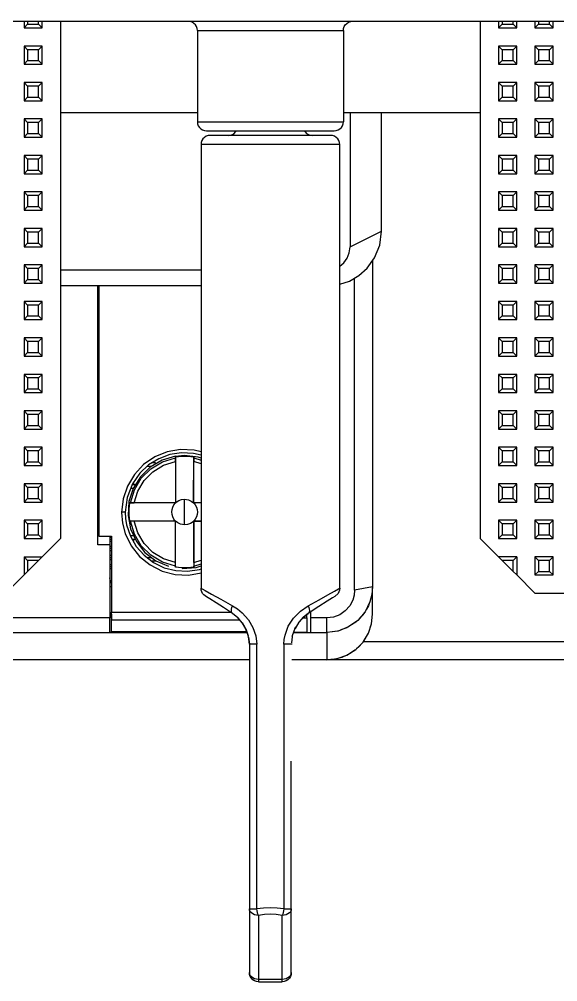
# Model space of a CAD drawing. Header units: millimetres. Extents: x 0 to 149, y 0 to 235.
# Drawn here: x 84.7 to 114.3, y 0 to 52.8 of the extents above; entities that cross this region are included whole.
import ezdxf

# ---------------------------------------------------------------- set-up
doc = ezdxf.new("R2010")
doc.units = ezdxf.units.MM

# ---------------------------------------------------------------- blocks, each defined once
blk = doc.blocks.new('CHINT_eff9f46a43ee547783ba41a7551f6a23_FACE_0')
at = {"color": 7, "linetype": 'CONTINUOUS', "true_color": 0x40d9ff}
for p, q in [((85, 52.65), (85, 52.3)), ((85.2, 52.5), (85, 52.3)), ((85, 52.3), (86, 52.3)), ((85.2, 52.65), (85.2, 52.5)), ((85.2, 52.5), (85.8, 52.5)), ((85.8, 52.5), (85.8, 52.65)), ((85.8, 52.5), (86, 52.3)), ((86, 52.3), (86, 52.65)), ((111, 52.65), (111, 52.3)), ((111.2, 52.5), (111, 52.3)), ((111, 52.3), (112, 52.3)), ((111.2, 52.65), (111.2, 52.5)), ((111.2, 52.5), (111.8, 52.5)), ((111.8, 52.5), (111.8, 52.65)), ((111.8, 52.5), (112, 52.3)), ((112, 52.3), (112, 52.65)), ((113, 52.65), (113, 52.3)), ((113.2, 52.5), (113, 52.3)), ((113, 52.3), (114, 52.3)), ((113.2, 52.65), (113.2, 52.5)), ((113.2, 52.5), (113.8, 52.5)), ((113.8, 52.5), (113.8, 52.65)), ((113.8, 52.5), (114, 52.3)), ((114, 52.3), (114, 52.65)), ((94.5, 52.15), (94.5, 47.15)), ((102.5, 52.15), (102.5, 47.15)), ((85.2, 51.1), (85, 51.3)), ((85, 51.3), (85, 50.3)), ((86, 51.3), (85, 51.3)), ((85.8, 51.1), (86, 51.3)), ((86, 50.3), (86, 51.3)), ((111.2, 51.1), (111, 51.3)), ((111, 51.3), (111, 50.3)), ((112, 51.3), (111, 51.3)), ((111.8, 51.1), (112, 51.3)), ((112, 50.3), (112, 51.3)), ((113.2, 51.1), (113, 51.3)), ((113, 51.3), (113, 50.3)), ((114, 51.3), (113, 51.3)), ((113.8, 51.1), (114, 51.3)), ((114, 50.3), (114, 51.3)), ((85.8, 51.1), (85.2, 51.1)), ((85.2, 51.1), (85.2, 50.5)), ((85.8, 50.5), (85.8, 51.1)), ((111.2, 51.1), (111.2, 50.5)), ((111.8, 51.1), (111.2, 51.1)), ((111.8, 50.5), (111.8, 51.1)), ((113.8, 51.1), (113.2, 51.1)), ((113.2, 51.1), (113.2, 50.5)), ((113.8, 50.5), (113.8, 51.1)), ((85.2, 50.5), (85, 50.3)), ((85, 50.3), (86, 50.3)), ((85.2, 50.5), (85.8, 50.5)), ((85.8, 50.5), (86, 50.3)), ((111.2, 50.5), (111, 50.3)), ((111, 50.3), (112, 50.3)), ((111.2, 50.5), (111.8, 50.5)), ((111.8, 50.5), (112, 50.3)), ((113.2, 50.5), (113, 50.3)), ((113, 50.3), (114, 50.3)), ((113.2, 50.5), (113.8, 50.5)), ((113.8, 50.5), (114, 50.3)), ((85.2, 49.1), (85, 49.3)), ((85, 49.3), (85, 48.3)), ((86, 49.3), (85, 49.3)), ((85.8, 49.1), (85.2, 49.1)), ((85.2, 49.1), (85.2, 48.5)), ((85.8, 49.1), (86, 49.3)), ((85.8, 48.5), (85.8, 49.1)), ((86, 48.3), (86, 49.3)), ((111.2, 49.1), (111, 49.3)), ((111, 49.3), (111, 48.3)), ((112, 49.3), (111, 49.3)), ((111.2, 49.1), (111.2, 48.5)), ((111.8, 49.1), (111.2, 49.1)), ((111.8, 49.1), (112, 49.3)), ((111.8, 48.5), (111.8, 49.1)), ((112, 48.3), (112, 49.3)), ((113.2, 49.1), (113, 49.3)), ((113, 49.3), (113, 48.3)), ((114, 49.3), (113, 49.3)), ((113.8, 49.1), (113.2, 49.1)), ((113.2, 49.1), (113.2, 48.5)), ((113.8, 49.1), (114, 49.3)), ((113.8, 48.5), (113.8, 49.1)), ((114, 48.3), (114, 49.3)), ((85.2, 48.5), (85, 48.3)), ((85, 48.3), (86, 48.3)), ((85.2, 48.5), (85.8, 48.5)), ((85.8, 48.5), (86, 48.3)), ((111.2, 48.5), (111, 48.3)), ((111, 48.3), (112, 48.3)), ((111.2, 48.5), (111.8, 48.5)), ((111.8, 48.5), (112, 48.3)), ((113.2, 48.5), (113, 48.3)), ((113, 48.3), (114, 48.3)), ((113.2, 48.5), (113.8, 48.5)), ((113.8, 48.5), (114, 48.3)), ((87, 47.65), (94.5, 47.65)), ((102.5, 47.65), (110, 47.65)), ((85.2, 47.1), (85, 47.3)), ((85, 47.3), (85, 46.3)), ((86, 47.3), (85, 47.3)), ((85.8, 47.1), (85.2, 47.1)), ((85.2, 47.1), (85.2, 46.5)), ((85.8, 47.1), (86, 47.3)), ((85.8, 46.5), (85.8, 47.1)), ((86, 46.3), (86, 47.3)), ((111.2, 47.1), (111, 47.3)), ((111, 47.3), (111, 46.3)), ((112, 47.3), (111, 47.3)), ((111.2, 47.1), (111.2, 46.5)), ((111.8, 47.1), (111.2, 47.1)), ((111.8, 47.1), (112, 47.3)), ((111.8, 46.5), (111.8, 47.1)), ((112, 46.3), (112, 47.3)), ((113.2, 47.1), (113, 47.3)), ((113, 47.3), (113, 46.3)), ((114, 47.3), (113, 47.3)), ((113.8, 47.1), (113.2, 47.1)), ((113.2, 47.1), (113.2, 46.5)), ((113.8, 47.1), (114, 47.3)), ((113.8, 46.5), (113.8, 47.1)), ((114, 46.3), (114, 47.3)), ((85.2, 46.5), (85, 46.3)), ((85.2, 46.5), (85.8, 46.5)), ((85.8, 46.5), (86, 46.3)), ((95.088, 46.65), (95.764, 46.65)), ((101.236, 46.65), (101.912, 46.65)), ((111.2, 46.5), (111, 46.3)), ((111.2, 46.5), (111.8, 46.5)), ((111.8, 46.5), (112, 46.3)), ((113.2, 46.5), (113, 46.3)), ((113.2, 46.5), (113.8, 46.5)), ((113.8, 46.5), (114, 46.3)), ((85, 46.3), (86, 46.3)), ((111, 46.3), (112, 46.3)), ((113, 46.3), (114, 46.3)), ((94.7, 45.9), (94.7, 21.573)), ((102.3, 21.573), (102.3, 45.9)), ((85.2, 45.1), (85, 45.3)), ((85, 45.3), (85, 44.3)), ((86, 45.3), (85, 45.3)), ((85.8, 45.1), (85.2, 45.1)), ((85.2, 45.1), (85.2, 44.5)), ((85.8, 45.1), (86, 45.3)), ((85.8, 44.5), (85.8, 45.1)), ((86, 44.3), (86, 45.3)), ((111.2, 45.1), (111, 45.3)), ((111, 45.3), (111, 44.3)), ((112, 45.3), (111, 45.3)), ((111.2, 45.1), (111.2, 44.5)), ((111.8, 45.1), (111.2, 45.1)), ((111.8, 45.1), (112, 45.3)), ((111.8, 44.5), (111.8, 45.1)), ((112, 44.3), (112, 45.3)), ((113.2, 45.1), (113, 45.3)), ((113, 45.3), (113, 44.3)), ((114, 45.3), (113, 45.3)), ((113.8, 45.1), (113.2, 45.1)), ((113.2, 45.1), (113.2, 44.5)), ((113.8, 45.1), (114, 45.3)), ((113.8, 44.5), (113.8, 45.1)), ((114, 44.3), (114, 45.3)), ((85.2, 44.5), (85, 44.3)), ((85.2, 44.5), (85.8, 44.5)), ((85.8, 44.5), (86, 44.3)), ((111.2, 44.5), (111, 44.3)), ((111.2, 44.5), (111.8, 44.5)), ((111.8, 44.5), (112, 44.3)), ((113.2, 44.5), (113, 44.3)), ((113.2, 44.5), (113.8, 44.5)), ((113.8, 44.5), (114, 44.3)), ((85, 44.3), (86, 44.3)), ((111, 44.3), (112, 44.3)), ((113, 44.3), (114, 44.3)), ((85.2, 43.1), (85, 43.3)), ((85, 43.3), (85, 42.3)), ((86, 43.3), (85, 43.3)), ((85.8, 43.1), (86, 43.3)), ((86, 42.3), (86, 43.3)), ((111.2, 43.1), (111, 43.3)), ((111, 43.3), (111, 42.3)), ((112, 43.3), (111, 43.3)), ((111.8, 43.1), (112, 43.3)), ((112, 42.3), (112, 43.3)), ((113.2, 43.1), (113, 43.3)), ((113, 43.3), (113, 42.3)), ((114, 43.3), (113, 43.3)), ((113.8, 43.1), (114, 43.3)), ((114, 42.3), (114, 43.3)), ((85.8, 43.1), (85.2, 43.1)), ((85.2, 43.1), (85.2, 42.5)), ((85.8, 42.5), (85.8, 43.1)), ((111.2, 43.1), (111.2, 42.5)), ((111.8, 43.1), (111.2, 43.1)), ((111.8, 42.5), (111.8, 43.1)), ((113.8, 43.1), (113.2, 43.1)), ((113.2, 43.1), (113.2, 42.5)), ((113.8, 42.5), (113.8, 43.1)), ((85.2, 42.5), (85, 42.3)), ((85, 42.3), (86, 42.3)), ((85.2, 42.5), (85.8, 42.5)), ((85.8, 42.5), (86, 42.3)), ((111.2, 42.5), (111, 42.3)), ((111, 42.3), (112, 42.3)), ((111.2, 42.5), (111.8, 42.5)), ((111.8, 42.5), (112, 42.3)), ((113.2, 42.5), (113, 42.3)), ((113, 42.3), (114, 42.3)), ((113.2, 42.5), (113.8, 42.5)), ((113.8, 42.5), (114, 42.3)), ((85.2, 41.1), (85, 41.3)), ((85, 41.3), (85, 40.3)), ((86, 41.3), (85, 41.3)), ((85.8, 41.1), (86, 41.3)), ((86, 40.3), (86, 41.3)), ((111.2, 41.1), (111, 41.3)), ((111, 41.3), (111, 40.3)), ((112, 41.3), (111, 41.3)), ((111.8, 41.1), (112, 41.3)), ((112, 40.3), (112, 41.3)), ((113.2, 41.1), (113, 41.3)), ((113, 41.3), (113, 40.3)), ((114, 41.3), (113, 41.3)), ((113.8, 41.1), (114, 41.3)), ((114, 40.3), (114, 41.3)), ((85.8, 41.1), (85.2, 41.1)), ((85.2, 41.1), (85.2, 40.5)), ((85.8, 40.5), (85.8, 41.1)), ((111.2, 41.1), (111.2, 40.5)), ((111.8, 41.1), (111.2, 41.1)), ((111.8, 40.5), (111.8, 41.1)), ((113.8, 41.1), (113.2, 41.1)), ((113.2, 41.1), (113.2, 40.5)), ((113.8, 40.5), (113.8, 41.1)), ((85.2, 40.5), (85, 40.3)), ((85, 40.3), (86, 40.3)), ((85.2, 40.5), (85.8, 40.5)), ((85.8, 40.5), (86, 40.3)), ((111.2, 40.5), (111, 40.3)), ((111, 40.3), (112, 40.3)), ((111.2, 40.5), (111.8, 40.5)), ((111.8, 40.5), (112, 40.3)), ((113.2, 40.5), (113, 40.3)), ((113, 40.3), (114, 40.3)), ((113.2, 40.5), (113.8, 40.5)), ((113.8, 40.5), (114, 40.3)), ((85.2, 39.1), (85, 39.3)), ((85, 39.3), (85, 38.3)), ((86, 39.3), (85, 39.3)), ((85.8, 39.1), (85.2, 39.1)), ((85.2, 39.1), (85.2, 38.5)), ((85.8, 39.1), (86, 39.3)), ((85.8, 38.5), (85.8, 39.1)), ((86, 38.3), (86, 39.3)), ((111.2, 39.1), (111, 39.3)), ((111, 39.3), (111, 38.3)), ((112, 39.3), (111, 39.3)), ((111.2, 39.1), (111.2, 38.5)), ((111.8, 39.1), (111.2, 39.1)), ((111.8, 39.1), (112, 39.3)), ((111.8, 38.5), (111.8, 39.1)), ((112, 38.3), (112, 39.3)), ((113.2, 39.1), (113, 39.3)), ((113, 39.3), (113, 38.3)), ((114, 39.3), (113, 39.3)), ((113.8, 39.1), (113.2, 39.1)), ((113.2, 39.1), (113.2, 38.5)), ((113.8, 39.1), (114, 39.3)), ((113.8, 38.5), (113.8, 39.1)), ((114, 38.3), (114, 39.3)), ((94.7, 39.016), (87, 39.016)), ((85.2, 38.5), (85, 38.3)), ((85, 38.3), (86, 38.3)), ((85.2, 38.5), (85.8, 38.5)), ((85.8, 38.5), (86, 38.3)), ((94.7, 38.15), (87, 38.15)), ((111.2, 38.5), (111, 38.3)), ((111, 38.3), (112, 38.3)), ((111.2, 38.5), (111.8, 38.5)), ((111.8, 38.5), (112, 38.3)), ((113.2, 38.5), (113, 38.3)), ((113, 38.3), (114, 38.3)), ((113.2, 38.5), (113.8, 38.5)), ((113.8, 38.5), (114, 38.3)), ((85.2, 37.1), (85, 37.3)), ((85, 37.3), (85, 36.3)), ((86, 37.3), (85, 37.3)), ((85.8, 37.1), (85.2, 37.1)), ((85.2, 37.1), (85.2, 36.5)), ((85.8, 37.1), (86, 37.3)), ((85.8, 36.5), (85.8, 37.1)), ((86, 36.3), (86, 37.3)), ((111.2, 37.1), (111, 37.3)), ((111, 37.3), (111, 36.3)), ((112, 37.3), (111, 37.3)), ((111.2, 37.1), (111.2, 36.5)), ((111.8, 37.1), (111.2, 37.1)), ((111.8, 37.1), (112, 37.3)), ((111.8, 36.5), (111.8, 37.1)), ((112, 36.3), (112, 37.3)), ((113.2, 37.1), (113, 37.3)), ((113, 37.3), (113, 36.3)), ((114, 37.3), (113, 37.3)), ((113.8, 37.1), (113.2, 37.1)), ((113.2, 37.1), (113.2, 36.5)), ((113.8, 37.1), (114, 37.3)), ((113.8, 36.5), (113.8, 37.1)), ((114, 36.3), (114, 37.3)), ((85.2, 36.5), (85, 36.3)), ((85.2, 36.5), (85.8, 36.5)), ((85.8, 36.5), (86, 36.3)), ((111.2, 36.5), (111, 36.3)), ((111.2, 36.5), (111.8, 36.5)), ((111.8, 36.5), (112, 36.3)), ((113.2, 36.5), (113, 36.3)), ((113.2, 36.5), (113.8, 36.5)), ((113.8, 36.5), (114, 36.3)), ((85, 36.3), (86, 36.3)), ((111, 36.3), (112, 36.3)), ((113, 36.3), (114, 36.3)), ((85.2, 35.1), (85, 35.3)), ((85, 35.3), (85, 34.3)), ((86, 35.3), (85, 35.3)), ((85.8, 35.1), (85.2, 35.1)), ((85.2, 35.1), (85.2, 34.5)), ((85.8, 35.1), (86, 35.3)), ((85.8, 34.5), (85.8, 35.1)), ((86, 34.3), (86, 35.3)), ((111.2, 35.1), (111, 35.3)), ((111, 35.3), (111, 34.3)), ((112, 35.3), (111, 35.3)), ((111.2, 35.1), (111.2, 34.5)), ((111.8, 35.1), (111.2, 35.1)), ((111.8, 35.1), (112, 35.3)), ((111.8, 34.5), (111.8, 35.1)), ((112, 34.3), (112, 35.3)), ((113.2, 35.1), (113, 35.3)), ((113, 35.3), (113, 34.3)), ((114, 35.3), (113, 35.3)), ((113.8, 35.1), (113.2, 35.1)), ((113.2, 35.1), (113.2, 34.5)), ((113.8, 35.1), (114, 35.3)), ((113.8, 34.5), (113.8, 35.1)), ((114, 34.3), (114, 35.3)), ((85.2, 34.5), (85, 34.3)), ((85, 34.3), (86, 34.3)), ((85.2, 34.5), (85.8, 34.5)), ((85.8, 34.5), (86, 34.3)), ((111.2, 34.5), (111, 34.3)), ((111, 34.3), (112, 34.3)), ((111.2, 34.5), (111.8, 34.5)), ((111.8, 34.5), (112, 34.3)), ((113.2, 34.5), (113, 34.3)), ((113, 34.3), (114, 34.3)), ((113.2, 34.5), (113.8, 34.5)), ((113.8, 34.5), (114, 34.3)), ((85.2, 33.1), (85, 33.3)), ((85, 33.3), (85, 32.3)), ((86, 33.3), (85, 33.3)), ((85.8, 33.1), (86, 33.3)), ((86, 32.3), (86, 33.3)), ((111.2, 33.1), (111, 33.3)), ((111, 33.3), (111, 32.3)), ((112, 33.3), (111, 33.3)), ((111.8, 33.1), (112, 33.3)), ((112, 32.3), (112, 33.3)), ((113.2, 33.1), (113, 33.3)), ((113, 33.3), (113, 32.3)), ((114, 33.3), (113, 33.3)), ((113.8, 33.1), (114, 33.3)), ((114, 32.3), (114, 33.3)), ((85.8, 33.1), (85.2, 33.1)), ((85.2, 33.1), (85.2, 32.5)), ((85.8, 32.5), (85.8, 33.1)), ((111.2, 33.1), (111.2, 32.5)), ((111.8, 33.1), (111.2, 33.1)), ((111.8, 32.5), (111.8, 33.1)), ((113.8, 33.1), (113.2, 33.1)), ((113.2, 33.1), (113.2, 32.5)), ((113.8, 32.5), (113.8, 33.1)), ((85.2, 32.5), (85, 32.3)), ((85, 32.3), (86, 32.3)), ((85.2, 32.5), (85.8, 32.5)), ((85.8, 32.5), (86, 32.3)), ((111.2, 32.5), (111, 32.3)), ((111, 32.3), (112, 32.3)), ((111.2, 32.5), (111.8, 32.5)), ((111.8, 32.5), (112, 32.3)), ((113.2, 32.5), (113, 32.3)), ((113, 32.3), (114, 32.3)), ((113.2, 32.5), (113.8, 32.5)), ((113.8, 32.5), (114, 32.3)), ((85.2, 31.1), (85, 31.3)), ((85, 31.3), (85, 30.3)), ((86, 31.3), (85, 31.3)), ((85.8, 31.1), (86, 31.3)), ((86, 30.3), (86, 31.3)), ((111.2, 31.1), (111, 31.3)), ((111, 31.3), (111, 30.3)), ((112, 31.3), (111, 31.3)), ((111.8, 31.1), (112, 31.3)), ((112, 30.3), (112, 31.3)), ((113.2, 31.1), (113, 31.3)), ((113, 31.3), (113, 30.3)), ((114, 31.3), (113, 31.3)), ((113.8, 31.1), (114, 31.3)), ((114, 30.3), (114, 31.3)), ((85.8, 31.1), (85.2, 31.1)), ((85.2, 31.1), (85.2, 30.5)), ((85.8, 30.5), (85.8, 31.1)), ((111.2, 31.1), (111.2, 30.5)), ((111.8, 31.1), (111.2, 31.1)), ((111.8, 30.5), (111.8, 31.1)), ((113.8, 31.1), (113.2, 31.1)), ((113.2, 31.1), (113.2, 30.5)), ((113.8, 30.5), (113.8, 31.1)), ((85.2, 30.5), (85, 30.3)), ((85, 30.3), (86, 30.3)), ((85.2, 30.5), (85.8, 30.5)), ((85.8, 30.5), (86, 30.3)), ((111.2, 30.5), (111, 30.3)), ((111, 30.3), (112, 30.3)), ((111.2, 30.5), (111.8, 30.5)), ((111.8, 30.5), (112, 30.3)), ((113.2, 30.5), (113, 30.3)), ((113, 30.3), (114, 30.3)), ((113.2, 30.5), (113.8, 30.5)), ((113.8, 30.5), (114, 30.3)), ((85.2, 29.1), (85, 29.3)), ((85, 29.3), (85, 28.3)), ((86, 29.3), (85, 29.3)), ((85.8, 29.1), (85.2, 29.1)), ((85.2, 29.1), (85.2, 28.5)), ((85.8, 29.1), (86, 29.3)), ((85.8, 28.5), (85.8, 29.1)), ((86, 28.3), (86, 29.3)), ((111.2, 29.1), (111, 29.3)), ((111, 29.3), (111, 28.3)), ((112, 29.3), (111, 29.3)), ((111.2, 29.1), (111.2, 28.5)), ((111.8, 29.1), (111.2, 29.1)), ((111.8, 29.1), (112, 29.3)), ((111.8, 28.5), (111.8, 29.1)), ((112, 28.3), (112, 29.3)), ((113.2, 29.1), (113, 29.3)), ((113, 29.3), (113, 28.3)), ((114, 29.3), (113, 29.3)), ((113.8, 29.1), (113.2, 29.1)), ((113.2, 29.1), (113.2, 28.5)), ((113.8, 29.1), (114, 29.3)), ((113.8, 28.5), (113.8, 29.1)), ((114, 28.3), (114, 29.3)), ((85.2, 28.5), (85, 28.3)), ((85.2, 28.5), (85.8, 28.5)), ((85.8, 28.5), (86, 28.3)), ((93.3, 28.813), (93.3, 28.772)), ((93.3, 28.772), (93.3, 28.719)), ((93.8, 28.853), (93.8, 28.813)), ((94.7, 28.392), (94.3, 28.516)), ((111.2, 28.5), (111, 28.3)), ((111.2, 28.5), (111.8, 28.5)), ((111.8, 28.5), (112, 28.3)), ((113.2, 28.5), (113, 28.3)), ((113.2, 28.5), (113.8, 28.5)), ((113.8, 28.5), (114, 28.3)), ((85, 28.3), (86, 28.3)), ((91.98, 28.253), (91.739, 28.253)), ((111, 28.3), (112, 28.3)), ((113, 28.3), (114, 28.3)), ((85.2, 27.1), (85, 27.3)), ((85, 27.3), (85, 26.3)), ((86, 27.3), (85, 27.3)), ((85.8, 27.1), (85.2, 27.1)), ((85.2, 27.1), (85.2, 26.5)), ((85.8, 27.1), (86, 27.3)), ((85.8, 26.5), (85.8, 27.1)), ((86, 26.3), (86, 27.3)), ((90.845, 27.053), (90.987, 27.053)), ((90.923, 27.253), (91.11, 27.253)), ((90.992, 27.372), (90.992, 27.253)), ((93.3, 27.262), (93.301, 27.263)), ((93.3, 27.011), (93.301, 27.012)), ((94.297, 27.162), (94.3, 27.161)), ((94.298, 27.267), (94.3, 27.266)), ((111.2, 27.1), (111, 27.3)), ((111, 27.3), (111, 26.3)), ((112, 27.3), (111, 27.3)), ((111.2, 27.1), (111.2, 26.5)), ((111.8, 27.1), (111.2, 27.1)), ((111.8, 27.1), (112, 27.3)), ((111.8, 26.5), (111.8, 27.1)), ((112, 26.3), (112, 27.3)), ((113.2, 27.1), (113, 27.3)), ((113, 27.3), (113, 26.3)), ((114, 27.3), (113, 27.3)), ((113.8, 27.1), (113.2, 27.1)), ((113.2, 27.1), (113.2, 26.5)), ((113.8, 27.1), (114, 27.3)), ((113.8, 26.5), (113.8, 27.1)), ((114, 26.3), (114, 27.3)), ((85.2, 26.5), (85, 26.3)), ((85.2, 26.5), (85.8, 26.5)), ((85.8, 26.5), (86, 26.3)), ((111.2, 26.5), (111, 26.3)), ((111.2, 26.5), (111.8, 26.5)), ((111.8, 26.5), (112, 26.3)), ((113.2, 26.5), (113, 26.3)), ((113.2, 26.5), (113.8, 26.5)), ((113.8, 26.5), (114, 26.3)), ((85, 26.3), (86, 26.3)), ((111, 26.3), (112, 26.3)), ((113, 26.3), (114, 26.3)), ((85.2, 25.1), (85, 25.3)), ((85, 25.3), (85, 24.3)), ((86, 25.3), (85, 25.3)), ((85.8, 25.1), (85.2, 25.1)), ((85.2, 25.1), (85.2, 24.5)), ((85.8, 25.1), (86, 25.3)), ((85.8, 24.5), (85.8, 25.1)), ((86, 24.3), (86, 25.3)), ((92.285, 25.253), (92.285, 25.254)), ((92.553, 25.253), (92.553, 25.254)), ((93.25, 25.254), (93.25, 25.253)), ((111.2, 25.1), (111, 25.3)), ((111, 25.3), (111, 24.3)), ((112, 25.3), (111, 25.3)), ((111.2, 25.1), (111.2, 24.5)), ((111.8, 25.1), (111.2, 25.1)), ((111.8, 25.1), (112, 25.3)), ((111.8, 24.5), (111.8, 25.1)), ((112, 24.3), (112, 25.3)), ((113.2, 25.1), (113, 25.3)), ((113, 25.3), (113, 24.3)), ((114, 25.3), (113, 25.3)), ((113.8, 25.1), (113.2, 25.1)), ((113.2, 25.1), (113.2, 24.5)), ((113.8, 25.1), (114, 25.3)), ((113.8, 24.5), (113.8, 25.1)), ((114, 24.3), (114, 25.3)), ((85.2, 24.5), (85, 24.3)), ((85, 24.3), (86, 24.3)), ((85.2, 24.5), (85.8, 24.5)), ((85.8, 24.5), (86, 24.3)), ((89.7, 24.382), (89.8, 24.382)), ((91.011, 24.453), (90.823, 24.453)), ((93.303, 24.491), (93.3, 24.492)), ((94.3, 24.342), (94.299, 24.342)), ((111.2, 24.5), (111, 24.3)), ((111, 24.3), (112, 24.3)), ((111.2, 24.5), (111.8, 24.5)), ((111.8, 24.5), (112, 24.3)), ((113.2, 24.5), (113, 24.3)), ((113, 24.3), (114, 24.3)), ((113.2, 24.5), (113.8, 24.5)), ((113.8, 24.5), (114, 24.3)), ((89.7, 24.266), (89.8, 24.266)), ((89.7, 24.151), (89.8, 24.151)), ((89.7, 23.882), (89.8, 23.882)), ((89.7, 23.766), (89.8, 23.766)), ((91.102, 24.253), (90.933, 24.253)), ((90.992, 24.253), (90.992, 24.149)), ((93.302, 24.239), (93.3, 24.24)), ((94.3, 24.244), (94.299, 24.244)), ((85.2, 23.1), (85, 23.3)), ((89.7, 23.651), (89.8, 23.651)), ((89.7, 23.382), (89.8, 23.382)), ((89.7, 23.266), (89.8, 23.266)), ((91.746, 23.253), (92.004, 23.253)), ((111.8, 23.1), (112, 23.3)), ((113.2, 23.1), (113, 23.3)), ((113, 23.3), (113, 22.3)), ((114, 23.3), (113, 23.3)), ((113.8, 23.1), (114, 23.3)), ((114, 22.3), (114, 23.3)), ((85.2, 23.1), (85.2, 22.5)), ((85.8, 23.1), (85.2, 23.1)), ((85.8, 23.1), (85.2, 22.5)), ((89.7, 23.151), (89.8, 23.151)), ((89.7, 22.882), (89.8, 22.882)), ((89.7, 22.766), (89.8, 22.766)), ((94.3, 22.99), (94.7, 23.114)), ((111.8, 23.1), (111.2, 23.1)), ((111.8, 22.5), (111.2, 23.1)), ((111.8, 22.5), (111.8, 23.1)), ((113.2, 23.1), (113.2, 22.5)), ((113.8, 23.1), (113.2, 23.1)), ((113.8, 22.5), (113.8, 23.1)), ((89.7, 22.651), (89.8, 22.651)), ((113.2, 22.5), (113, 22.3)), ((113, 22.3), (114, 22.3)), ((113.2, 22.5), (113.8, 22.5)), ((113.8, 22.5), (114, 22.3)), ((89.8, 21.65), (89.7, 21.65)), ((89.8, 20.153), (89.7, 20.153)), ((100.5, 20.135), (100.5, 20.136)), ((100.7, 20.274), (100.7, 19.947)), ((89.7, 19.947), (59.3, 19.947)), ((96.708, 19.969), (96.816, 19.849)), ((96.752, 19.925), (96.722, 19.957)), ((96.95, 19.69), (97.1, 19.445)), ((100.05, 19.69), (100.184, 19.849)), ((89.8, 19.153), (89.7, 19.153)), ((97.225, 19.153), (89.8, 19.153)), ((97.154, 19.352), (97.293, 18.962)), ((99.846, 19.352), (99.9, 19.445)), ((101.6, 19.15), (101.6, 17.65)), ((97.752, 3.992), (97.752, 18.507)), ((99.248, 18.507), (99.248, 3.992)), ((99.7, 18.926), (99.707, 18.962)), ((97.315, 17.65), (51.685, 17.65)), ((92.25, 17.65), (56.75, 17.65)), ((101.6, 17.65), (99.685, 17.65)), ((97.85, 0), (99.15, 0))]:
    blk.add_line(p, q, dxfattribs=at)
for points in [[(134, 52.65), (15, 52.65), (15, 53.65), (134, 53.65), (134, 52.65)], [(87, 52.65), (87, 24.3), (86, 23.3)], [(94.5, 52.15), (94.487, 52.261), (94.45, 52.367), (94.391, 52.462), (94.312, 52.541), (94.217, 52.6), (94.111, 52.637), (94, 52.65)], [(102.5, 52.15), (102.513, 52.261), (102.55, 52.367), (102.609, 52.462), (102.688, 52.541), (102.783, 52.6), (102.889, 52.637)], [(103, 52.65), (102.889, 52.637), (102.902, 52.65)], [(110, 52.65), (110, 24.3), (111, 23.3)], [(94.5, 52.15), (94.587, 52.15), (94.846, 52.15), (95.264, 52.15), (95.823, 52.15), (96.5, 52.15), (97.264, 52.15), (98.082, 52.15), (98.918, 52.15), (99.736, 52.15), (100.5, 52.15), (101.177, 52.15), (101.736, 52.15), (102.154, 52.15), (102.413, 52.15), (102.5, 52.15)], [(102.868, 47.65), (102.868, 40.284), (104.6, 41.15), (104.6, 47.65)], [(94.5, 47.15), (94.513, 47.039), (94.55, 46.933), (94.609, 46.838), (94.688, 46.759), (94.783, 46.7), (94.889, 46.663), (95, 46.65), (95.088, 46.65)], [(94.5, 47.15), (94.587, 47.15), (94.846, 47.15), (95.264, 47.15), (95.823, 47.15), (96.5, 47.15), (97.264, 47.15), (98.082, 47.15), (98.918, 47.15), (99.736, 47.15), (100.5, 47.15), (101.177, 47.15), (101.736, 47.15), (102.154, 47.15), (102.413, 47.15), (102.5, 47.15)], [(101.912, 46.65), (102, 46.65), (102.111, 46.663), (102.217, 46.7), (102.312, 46.759), (102.391, 46.838), (102.45, 46.933), (102.487, 47.039), (102.5, 47.15)], [(95.088, 46.65), (95.347, 46.65), (95.764, 46.65)], [(95.764, 46.65), (96.318, 46.65), (96.981, 46.65), (97.721, 46.65), (98.5, 46.65), (99.279, 46.65), (100.019, 46.65), (100.682, 46.65), (101.236, 46.65)], [(96.2, 46.4), (96.311, 46.413), (96.417, 46.45), (96.512, 46.509), (96.591, 46.588), (96.63, 46.65)], [(100.37, 46.65), (100.409, 46.588), (100.488, 46.509), (100.583, 46.45), (100.689, 46.413), (100.8, 46.4)], [(101.236, 46.65), (101.653, 46.65), (101.912, 46.65)], [(102.3, 45.9), (102.287, 46.011), (102.25, 46.117), (102.191, 46.212), (102.112, 46.291), (102.017, 46.35), (101.911, 46.387), (101.8, 46.4), (101.717, 46.4), (101.473, 46.4), (101.08, 46.4), (100.558, 46.4), (99.932, 46.4), (99.234, 46.4), (98.5, 46.4), (97.766, 46.4), (97.068, 46.4), (96.442, 46.4), (95.92, 46.4), (95.527, 46.4), (95.283, 46.4), (95.2, 46.4), (95.089, 46.387), (94.983, 46.35), (94.888, 46.291), (94.809, 46.212), (94.75, 46.117), (94.713, 46.011), (94.7, 45.9)], [(102.3, 45.9), (102.205, 45.9), (101.924, 45.9), (101.471, 45.9), (100.869, 45.9), (100.149, 45.9), (99.346, 45.9), (98.5, 45.9), (97.654, 45.9), (96.851, 45.9), (96.131, 45.9), (95.529, 45.9), (95.076, 45.9), (94.795, 45.9), (94.7, 45.9)], [(102.3, 38.237), (102.831, 38.414), (103.356, 38.718), (103.813, 39.125), (104.215, 39.68), (104.502, 40.389), (104.6, 41.15)], [(102.3, 39.228), (102.523, 39.414), (102.706, 39.665), (102.826, 39.96), (102.868, 40.284)], [(104.1, 39.521), (104.1, 21.65), (103.117, 21.464), (103.117, 38.58)], [(89.7, 23.95), (89.05, 23.95), (89.05, 38.15)], [(89.1, 38.15), (89.1, 24.432), (89.8, 24.432), (89.8, 20.26)], [(94.7, 29.045), (94.318, 29.146), (93.58, 29.178), (92.851, 29.052), (92.166, 28.773), (91.555, 28.355), (91.047, 27.815), (90.666, 27.176), (90.43, 26.478), (90.35, 25.735)], [(94.7, 28.861), (94.283, 28.967), (93.634, 28.999), (92.991, 28.901), (92.381, 28.677), (91.826, 28.335), (91.351, 27.889), (90.938, 27.293), (90.649, 26.548), (90.55, 25.753)], [(93.3, 28.813), (92.573, 28.6), (91.92, 28.218), (91.378, 27.689), (90.981, 27.044), (90.753, 26.322), (90.706, 25.566), (90.843, 24.822), (91.157, 24.133), (91.629, 23.541), (92.23, 23.08), (92.925, 22.779)], [(93.3, 28.772), (93.302, 26.253), (90.834, 26.253)], [(90.834, 26.253), (91.047, 26.964), (91.427, 27.601), (91.952, 28.126), (92.589, 28.506), (93.3, 28.719)], [(93.3, 28.516), (93.3, 26.253), (91.037, 26.253)], [(91.037, 26.253), (91.238, 26.902), (91.589, 27.484), (92.069, 27.964), (92.651, 28.315), (93.3, 28.516)], [(93.3, 28.813), (93.466, 28.835), (93.633, 28.849), (93.8, 28.853)], [(93.3, 28.772), (93.466, 28.795), (93.633, 28.809), (93.8, 28.813)], [(93.3, 28.516), (93.3, 28.54), (93.3, 28.562), (93.3, 28.594), (93.3, 28.624), (93.3, 28.652), (93.3, 28.676), (93.3, 28.695), (93.3, 28.712), (93.3, 28.719)], [(94.7, 28.704), (94.551, 28.761), (93.8, 28.853)], [(93.8, 28.813), (93.967, 28.809), (94.134, 28.795), (94.3, 28.772)], [(94.7, 26.252), (94.296, 26.252), (94.3, 28.772), (94.3, 28.719), (94.7, 28.599)], [(94.3, 28.719), (94.3, 28.717), (94.3, 28.712), (94.3, 28.701), (94.3, 28.684), (94.3, 28.662), (94.3, 28.636), (94.3, 28.607), (94.3, 28.564), (94.3, 28.516)], [(94.7, 26.253), (94.3, 26.253), (94.3, 28.516)], [(92.2, 28.382), (92.2, 28.453), (92.018, 28.453)], [(92.196, 28.379), (92.199, 28.415), (92.2, 28.453)], [(93.302, 26.253), (93.388, 26.324), (93.482, 26.378), (93.634, 26.433), (93.8, 26.453)], [(93.8, 26.453), (93.912, 26.444), (94.018, 26.418), (94.164, 26.353), (94.296, 26.252)], [(93.8, 25.053), (93.8, 25.753), (93.8, 26.453)], [(90.834, 26.253), (90.781, 26.253), (90.745, 25.921), (90.745, 25.586), (90.781, 25.253)], [(90.834, 26.253), (90.836, 26.253), (90.841, 26.253), (90.852, 26.253), (90.869, 26.253), (90.891, 26.253), (90.917, 26.253), (90.946, 26.253), (90.989, 26.253), (91.037, 26.253)], [(93.304, 25.255), (93.255, 25.309), (93.215, 25.365), (93.153, 25.487), (93.113, 25.618), (93.1, 25.754), (93.114, 25.889), (93.154, 26.02), (93.215, 26.143), (93.302, 26.253)], [(94.296, 26.252), (94.345, 26.198), (94.385, 26.141), (94.447, 26.02), (94.487, 25.889), (94.5, 25.753), (94.486, 25.617), (94.446, 25.487), (94.385, 25.363), (94.298, 25.253)], [(90.55, 25.753), (90.545, 25.749), (90.53, 25.745), (90.506, 25.742), (90.475, 25.739), (90.437, 25.737), (90.395, 25.736), (90.35, 25.735)], [(90.35, 25.735), (90.401, 25.139), (90.552, 24.572), (90.876, 23.904), (91.335, 23.321), (91.908, 22.851), (92.567, 22.513), (93.282, 22.325), (94.02, 22.292), (94.7, 22.41)], [(90.55, 25.753), (90.569, 25.403), (90.626, 25.057), (90.829, 24.436), (91.152, 23.868), (91.582, 23.378), (92.101, 22.983), (92.687, 22.7), (93.317, 22.539), (93.966, 22.507), (94.609, 22.605), (94.7, 22.639)], [(93.3, 22.787), (93.3, 22.734), (93.304, 25.255), (90.781, 25.253), (90.834, 25.253)], [(91.037, 25.253), (91.013, 25.253), (90.991, 25.253), (90.959, 25.253), (90.929, 25.253), (90.901, 25.253), (90.877, 25.253), (90.858, 25.253), (90.841, 25.253), (90.834, 25.253)], [(93.3, 22.787), (92.589, 23), (91.952, 23.38), (91.427, 23.905), (91.047, 24.542), (90.834, 25.253)], [(93.3, 22.99), (93.3, 25.253), (91.037, 25.253)], [(93.3, 22.99), (92.651, 23.191), (92.069, 23.542), (91.589, 24.023), (91.238, 24.604), (91.037, 25.253)], [(93.8, 25.053), (93.688, 25.062), (93.582, 25.088), (93.436, 25.153), (93.304, 25.255)], [(94.298, 25.253), (94.212, 25.182), (94.118, 25.128), (93.966, 25.074), (93.8, 25.053)], [(94.298, 25.253), (94.3, 22.734), (94.3, 22.787), (94.7, 22.907)], [(94.3, 22.99), (94.3, 25.253), (94.7, 25.253), (94.298, 25.253)], [(89.7, 24.432), (89.7, 23.95), (89.7, 19.947)], [(85, 23.3), (85, 22.3), (85.2, 22.5)], [(85, 23.3), (86, 23.3), (85.8, 23.1)], [(112, 23.3), (111, 23.3), (111.2, 23.1)], [(112, 23.3), (112, 22.3), (111.8, 22.5)], [(92.2, 23.103), (92.2, 23.053), (92.008, 23.053)], [(92.2, 23.053), (92.199, 23.088), (92.198, 23.105)], [(93.3, 22.787), (93.3, 22.789), (93.3, 22.794), (93.3, 22.805), (93.3, 22.822), (93.3, 22.844), (93.3, 22.87), (93.3, 22.899), (93.3, 22.942), (93.3, 22.99)], [(94.3, 22.734), (93.967, 22.698), (93.633, 22.698), (93.3, 22.734)], [(93.672, 22.656), (94.426, 22.717), (94.7, 22.81)], [(94.3, 22.99), (94.3, 22.967), (94.3, 22.944), (94.3, 22.912), (94.3, 22.882), (94.3, 22.855), (94.3, 22.831), (94.3, 22.812), (94.3, 22.794), (94.3, 22.787)], [(64, 22.3), (65, 21.3), (84, 21.3), (85, 22.3)], [(112, 22.3), (113, 21.3), (132, 21.3), (133, 22.3)], [(89.8, 21.854), (89.75, 21.934), (89.713, 22.04), (89.7, 22.151)], [(104.1, 21.65), (104.065, 21.234), (103.961, 20.829), (103.688, 20.275), (103.288, 19.806), (102.785, 19.449), (102.21, 19.226), (101.6, 19.15)], [(101.6, 17.65), (102.162, 17.714), (102.696, 17.903), (103.177, 18.21), (103.578, 18.621), (103.876, 19.115), (104.043, 19.62), (104.1, 20.15), (104.1, 21.649)], [(96.43, 20.19), (95.93, 20.511), (95.53, 20.767), (95.192, 20.984), (94.994, 21.111), (94.852, 21.214), (94.787, 21.291), (94.74, 21.379), (94.71, 21.474), (94.7, 21.573)], [(94.7, 21.573), (94.755, 21.543), (94.923, 21.449), (95.281, 21.249), (95.783, 20.97), (96.427, 20.611)], [(102.3, 21.573), (102.29, 21.474), (102.261, 21.379), (102.213, 21.291), (102.03, 21.127), (101.906, 21.047), (101.613, 20.859), (101.166, 20.572), (100.57, 20.19)], [(100.573, 20.611), (101.172, 20.945), (101.65, 21.211), (102.014, 21.414), (102.229, 21.534), (102.3, 21.573)], [(103.117, 21.464), (103.093, 21.19), (103.019, 20.927), (102.849, 20.603), (102.606, 20.328), (102.305, 20.12), (101.963, 19.991), (101.6, 19.947)], [(104.048, 21.168), (104.043, 21.12), (104.011, 21.024)], [(96.43, 20.19), (96.395, 20.226), (96.371, 20.28), (96.363, 20.35), (96.37, 20.432), (96.393, 20.522), (96.427, 20.611)], [(96.427, 20.611), (96.701, 20.436), (96.959, 20.222), (97.294, 19.846), (97.548, 19.42), (97.701, 18.97), (97.752, 18.507)], [(99.248, 18.507), (99.263, 18.759), (99.308, 19.006), (99.485, 19.488), (99.778, 19.939), (100.154, 20.323), (100.573, 20.611)], [(100.573, 20.611), (100.607, 20.522), (100.63, 20.432), (100.637, 20.35), (100.629, 20.28), (100.605, 20.226), (100.57, 20.19)], [(103.917, 20.738), (103.876, 20.615), (103.766, 20.433)], [(89.8, 19.153), (89.8, 19.157), (89.8, 20.151), (89.8, 20.26), (96.321, 20.26)], [(89.8, 20.151), (89.8, 20.05), (89.8, 19.961), (89.8, 19.889), (89.8, 19.838)], [(97.35, 18.507), (97.335, 18.741), (97.335, 18.742), (97.335, 18.743), (97.335, 18.744), (97.292, 18.972), (97.291, 18.975), (97.289, 18.981), (97.165, 19.329), (97.163, 19.333), (97.157, 19.346), (96.981, 19.651), (96.978, 19.656), (96.976, 19.659), (96.737, 19.942), (96.734, 19.946), (96.733, 19.947), (96.732, 19.948), (96.721, 19.959), (96.43, 20.19)], [(100.57, 20.19), (100.32, 19.997), (100.311, 19.989), (100.31, 19.988), (100.309, 19.987), (100.306, 19.984), (100.073, 19.726), (100.071, 19.723), (100.069, 19.721), (99.855, 19.372), (99.852, 19.366), (99.851, 19.363), (99.849, 19.359), (99.705, 18.956), (99.703, 18.95), (99.702, 18.947), (99.7, 18.926), (99.699, 18.903), (99.659, 18.582)], [(100.272, 19.947), (100.5, 19.947), (100.5, 20.134)], [(100.298, 19.975), (100.57, 20.19), (100.292, 19.969)], [(103.629, 20.206), (103.578, 20.121), (103.409, 19.948)], [(59.3, 19.947), (59.3, 19.15), (89.7, 19.15), (89.7, 19.947)], [(97.213, 19.187), (89.8, 19.187), (89.8, 19.838), (96.825, 19.838)], [(100.5, 19.947), (100.5, 19.15), (99.774, 19.15), (100.7, 19.15)], [(100.7, 19.947), (100.7, 19.15), (101.6, 19.15), (101.6, 19.947), (100.7, 19.947)], [(103.231, 19.765), (103.177, 19.71), (102.94, 19.559)], [(103.995, 19.474), (104.043, 19.618), (104.043, 19.619)], [(59.3, 19.15), (51.774, 19.15), (97.226, 19.15), (89.7, 19.15)], [(89.8, 19.187), (89.8, 19.168), (89.8, 19.157)], [(102.186, 19.223), (102.162, 19.214), (101.606, 19.151)], [(102.741, 19.431), (102.696, 19.403), (102.371, 19.288)], [(103.6, 18.65), (103.873, 19.11), (103.874, 19.113)], [(97.35, 18.507), (97.301, 18.903), (97.3, 18.926), (97.3, 18.926)], [(97.307, 18.89), (97.35, 18.507), (97.35, 3.992), (97.35, 0.5)], [(97.752, 18.507), (97.703, 18.507), (97.656, 18.507), (97.588, 18.507), (97.526, 18.507), (97.472, 18.507), (97.42, 18.507), (97.386, 18.507), (97.363, 18.507), (97.35, 18.507)], [(99.691, 18.501), (99.546, 18.507), (99.484, 18.507), (99.424, 18.507), (99.357, 18.507), (99.248, 18.507)], [(103.585, 18.633), (103.6, 18.65), (128, 18.65), (128, 17.65), (101.6, 17.65)], [(103.544, 18.587), (103.348, 18.363), (103.226, 18.26)], [(103.131, 18.181), (103.059, 18.12), (102.754, 17.932), (102.714, 17.915)], [(93.25, 17.65), (93.25, 17.65), (93.225, 17.65)], [(102.132, 17.71), (102.035, 17.686), (101.6, 17.65)], [(102.654, 17.888), (102.416, 17.784), (102.207, 17.73)], [(99.65, 0.5), (99.65, 3.992), (99.65, 12.091)], [(97.85, 3.639), (97.739, 3.648), (97.633, 3.674), (97.538, 3.716), (97.459, 3.772), (97.4, 3.839), (97.363, 3.914), (97.35, 3.992)], [(97.35, 3.992), (97.363, 3.992), (97.401, 3.992), (97.463, 3.992), (97.545, 3.992), (97.643, 3.992), (97.752, 3.992)], [(99.248, 3.992), (98.876, 4.041), (98.5, 4.057), (98.124, 4.041), (97.752, 3.992)], [(97.85, 3.639), (97.823, 3.714), (97.796, 3.8), (97.772, 3.894), (97.752, 3.992)], [(99.15, 3.639), (98.828, 3.687), (98.5, 3.704), (98.172, 3.687), (97.85, 3.639)], [(99.65, 3.992), (99.637, 3.914), (99.6, 3.839), (99.541, 3.772), (99.462, 3.716), (99.367, 3.674), (99.261, 3.648), (99.15, 3.639)], [(99.248, 3.992), (99.228, 3.894), (99.204, 3.8), (99.177, 3.714), (99.15, 3.639)], [(99.248, 3.992), (99.357, 3.992), (99.455, 3.992), (99.537, 3.992), (99.599, 3.992), (99.637, 3.992), (99.65, 3.992)], [(97.85, 3.639), (97.85, 0.146), (99.15, 0.146), (99.15, 3.639)], [(97.35, 0.5), (97.363, 0.421), (97.4, 0.347), (97.459, 0.28), (97.538, 0.224), (97.633, 0.181), (97.739, 0.155), (97.85, 0.146)], [(97.85, 0), (97.739, 0.013), (97.633, 0.05), (97.538, 0.109), (97.459, 0.188), (97.4, 0.283), (97.363, 0.389), (97.35, 0.5)], [(97.85, 0.146), (97.85, 0.084), (97.85, 0.038), (97.85, 0.01), (97.85, 0)], [(99.65, 0.5), (99.637, 0.389), (99.6, 0.283), (99.541, 0.188), (99.462, 0.109), (99.367, 0.05), (99.261, 0.013), (99.15, 0)], [(99.15, 0.146), (99.261, 0.155), (99.367, 0.181), (99.462, 0.224), (99.541, 0.28), (99.6, 0.347), (99.637, 0.421), (99.65, 0.5)], [(99.15, 0), (99.15, 0.01), (99.15, 0.038), (99.15, 0.084), (99.15, 0.146)]]:
    blk.add_lwpolyline(points, dxfattribs=at)
blk = doc.blocks.new('CHINT_eff9f46a43ee547783ba41a7551f6a23')
at = {"true_color": 0x40d9ff}
blk.add_blockref('CHINT_eff9f46a43ee547783ba41a7551f6a23_FACE_0', (0, 0), dxfattribs=at)

msp = doc.modelspace()

# ---------------------------------------------------------------- block references
at = {"true_color": 0x40d9ff}
msp.add_blockref('CHINT_eff9f46a43ee547783ba41a7551f6a23', (0, 0), dxfattribs=at)

doc.saveas('drawing.dxf')
